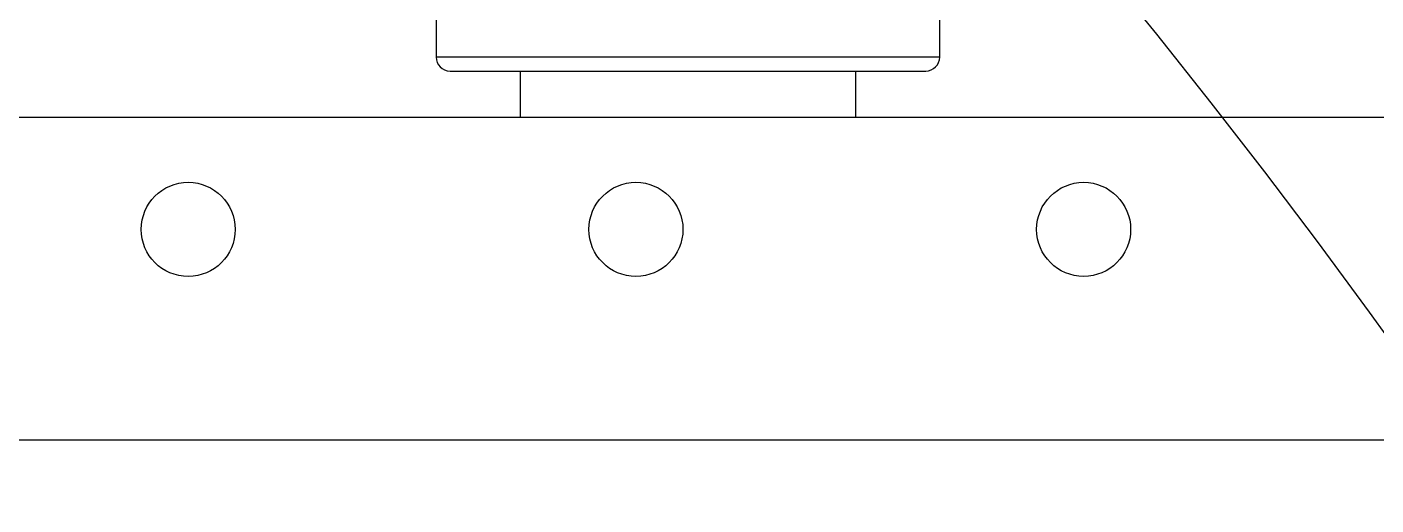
# Model space of a CAD drawing. Header units: inches. Extents: x 0 to 11, y 0 to 8.4.
# Drawn here: x 4.9812 to 5.2323, y 6.4822 to 6.5711 of the extents above; entities that cross this region are included whole.
import ezdxf

# ---------------------------------------------------------------- set-up
doc = ezdxf.new("R2010")
doc.units = ezdxf.units.IN
doc.header["$MEASUREMENT"] = 0
doc.layers.add('OBJ', color=50, linetype='Continuous')

msp = doc.modelspace()

# ---------------------------------------------------------------- linework, layer by layer
at = {"color": 7, "linetype": 'Continuous', "lineweight": 25}
for p, q in [((5.05732, 6.57333), (5.05732, 6.56552)), ((5.15107, 6.56552), (5.15107, 6.57333)), ((5.15107, 6.56552), (5.05732, 6.56552)), ((5.05992, 6.56292), (5.14846, 6.56292)), ((5.07294, 6.56292), (5.07294, 6.55431)), ((5.13544, 6.55431), (5.13544, 6.56292)), ((5.30535, 6.55431), (4.31326, 6.55431)), ((5.30535, 6.49431), (4.30285, 6.49431))]:
    msp.add_line(p, q, dxfattribs=at)
for centre in [(5.01118, 6.53348), (5.09451, 6.53348), (5.17785, 6.53348)]:
    msp.add_circle(centre, 0.00875, dxfattribs=at)
for centre, start, end in [((5.05992, 6.56552), 180, 270), ((5.14846, 6.56552), 270, 0)]:
    msp.add_arc(centre, 0.0026, start, end, dxfattribs=at)
at = {"layer": 'OBJ'}
msp.add_circle((4.13618, 5.72098), 1.35417, dxfattribs=at)

doc.saveas('drawing.dxf')
